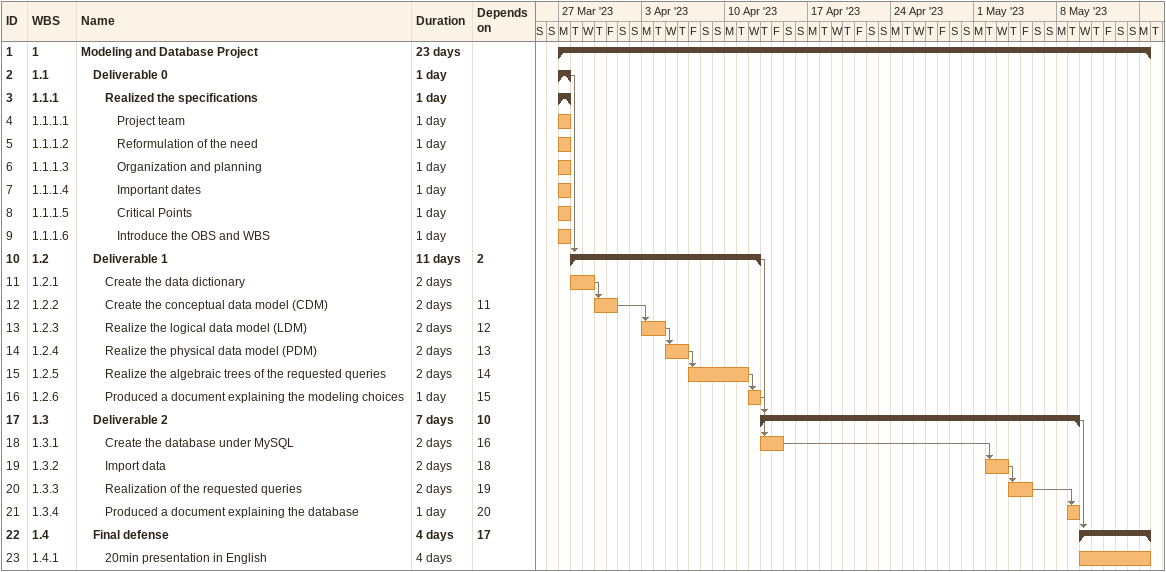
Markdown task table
| ID | WBS | Task | Duration | Start | Finish | Predecessors |
|---|---|---|---|---|---|---|
| 1 | 1 | **Modeling and Database Project** | 23d | 2023-03-27 | 2023-05-15 |  |
| 2 | 1.1 | **Deliverable 0** | 1d | 2023-03-27 | 2023-03-27 |  |
| 3 | 1.1.1 | **Realized the specifications** | 1d | 2023-03-27 | 2023-03-27 |  |
| 4 | 1.1.1.1 | Project team | 1d | 2023-03-27 | 2023-03-27 |  |
| 5 | 1.1.1.2 | Reformulation of the need | 1d | 2023-03-27 | 2023-03-27 |  |
| 6 | 1.1.1.3 | Organization and planning | 1d | 2023-03-27 | 2023-03-27 |  |
| 7 | 1.1.1.4 | Important dates | 1d | 2023-03-27 | 2023-03-27 |  |
| 8 | 1.1.1.5 | Critical Points | 1d | 2023-03-27 | 2023-03-27 |  |
| 9 | 1.1.1.6 | Introduce the OBS and WBS | 1d | 2023-03-27 | 2023-03-27 |  |
| 10 | 1.2 | **Deliverable 1** | 11d | 2023-03-28 | 2023-04-12 | 2 |
| 11 | 1.2.1 | Create the data dictionary | 2d | 2023-03-28 | 2023-03-29 |  |
| 12 | 1.2.2 | Create the conceptual data model (CDM) | 2d | 2023-03-30 | 2023-03-31 | 11 |
| 13 | 1.2.3 | Realize the logical data model (LDM) | 2d | 2023-04-03 | 2023-04-04 | 12 |
| 14 | 1.2.4 | Realize the physical data model (PDM) | 2d | 2023-04-05 | 2023-04-06 | 13 |
| 15 | 1.2.5 | Realize the algebraic trees of the requested queries | 2d | 2023-04-07 | 2023-04-11 | 14 |
| 16 | 1.2.6 | Produced a document explaining the modeling choices | 1d | 2023-04-12 | 2023-04-12 | 15 |
| 17 | 1.3 | **Deliverable 2** | 7d | 2023-04-13 | 2023-05-09 | 10 |
| 18 | 1.3.1 | Create the database under MySQL | 2d | 2023-04-13 | 2023-04-14 | 16 |
| 19 | 1.3.2 | Import data | 2d | 2023-05-02 | 2023-05-03 | 18 |
| 20 | 1.3.3 | Realization of the requested queries | 2d | 2023-05-04 | 2023-05-05 | 19 |
| 21 | 1.3.4 | Produced a document explaining the database | 1d | 2023-05-09 | 2023-05-09 | 20 |
| 22 | 1.4 | **Final defense** | 4d | 2023-05-10 | 2023-05-15 | 17 |
| 23 | 1.4.1 | 20min presentation in English | 4d | 2023-05-10 | 2023-05-15 |  |
